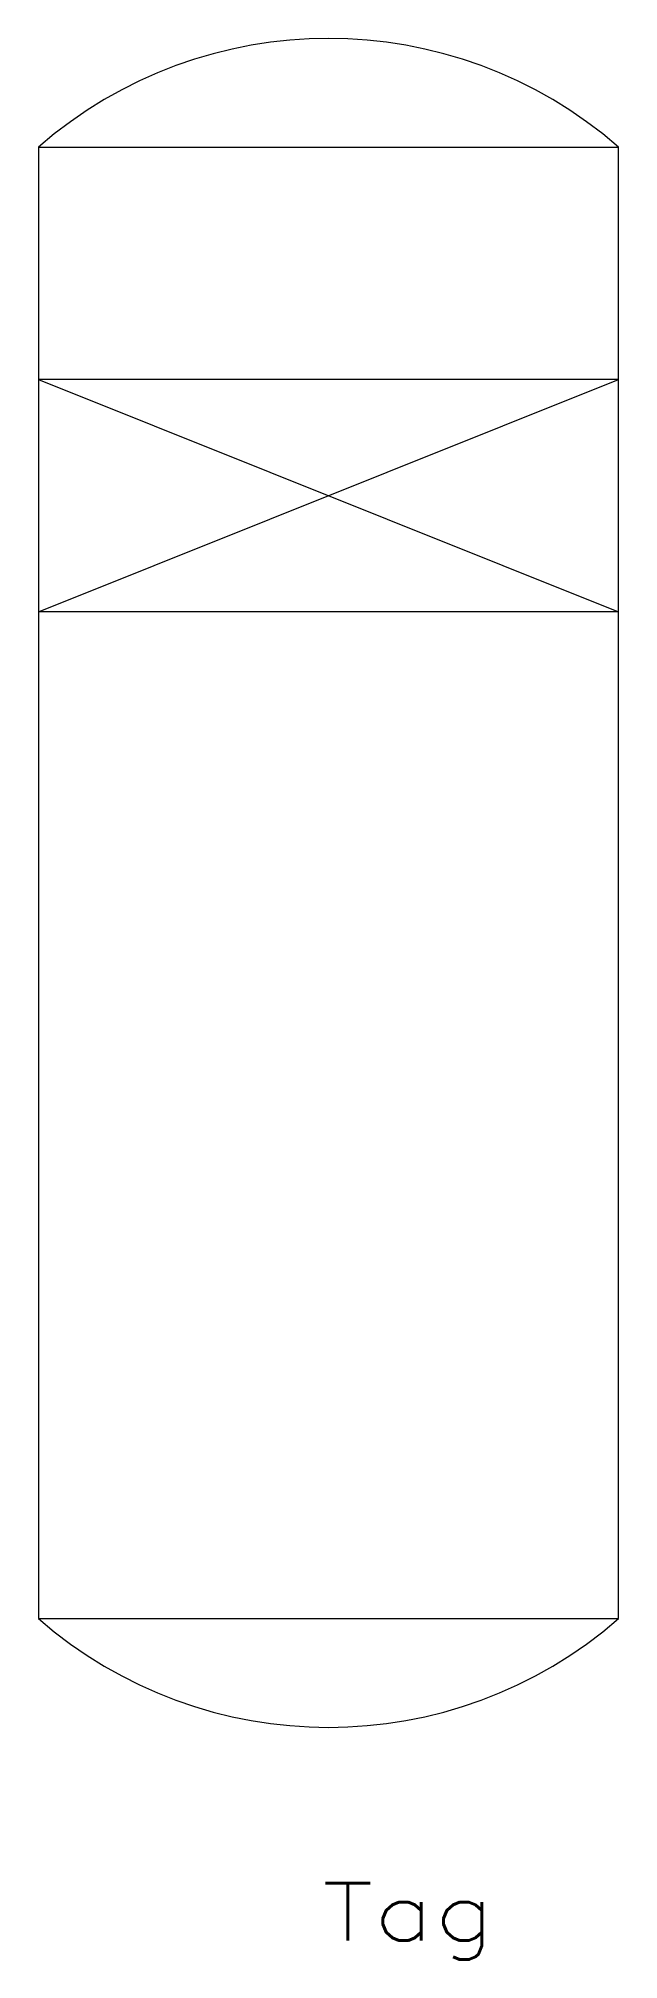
# Model space of a CAD drawing. Header units: inches. Extents: x -6.3 to 6.5, y -23.8 to 18.7.
import ezdxf
from ezdxf.enums import TextEntityAlignment as Align

# ---------------------------------------------------------------- set-up
doc = ezdxf.new("R2010")
doc.units = ezdxf.units.IN
doc.header["$MEASUREMENT"] = 0
doc.layers.get('0').update_dxf_attribs({"lineweight": 0})
doc.layers.add('1', color=7, linetype='Continuous', lineweight=0)
doc.styles.add('_TCW_TXTSTY_1', font='TXT.SHX')

msp = doc.modelspace()

# ---------------------------------------------------------------- linework, layer by layer
for p, q in [((-6.334, 11.186), (6.519, 6.045)), ((-6.334, 6.045), (6.519, 11.186))]:
    msp.add_line(p, q)
at = {"layer": '1', "color": 7, "linetype": 'Continuous'}
for p, q in [((-6.334, 16.328), (-6.334, -16.234)), ((-6.334, 16.328), (6.519, 16.328)), ((6.519, -16.234), (6.519, 16.328)), ((6.519, 11.186), (-6.334, 11.186)), ((6.519, 6.045), (-6.334, 6.045)), ((-6.334, -16.234), (6.519, -16.234))]:
    msp.add_line(p, q, dxfattribs=at)
for centre, start, end in [((0.093, 8.946), 48.9559, 131.044), ((0.093, -8.852), -131.044, -48.9559)]:
    msp.add_arc(centre, 9.787, start, end, dxfattribs=at)

# ---------------------------------------------------------------- texts
at = {"color": 7, "linetype": 'Continuous', "style": '_TCW_TXTSTY_1', "width": 1.166667}
msp.add_text('Tag', height=1.27, dxfattribs=at).set_placement((-0.041, -23.355), (3.769, -23.355), align=Align.FIT)

doc.saveas('drawing.dxf')
